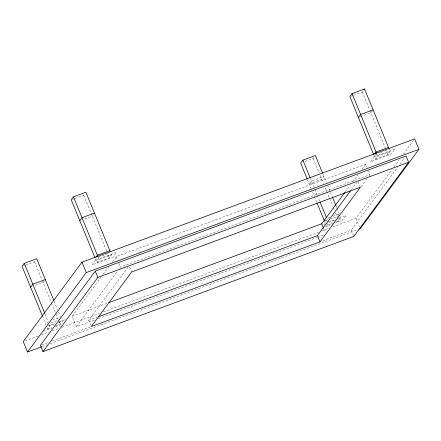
<?xml version="1.0" encoding="UTF-8"?>
<svg xmlns="http://www.w3.org/2000/svg" width="441" height="441" viewBox="0 0 441 441"><rect width="100%" height="100%" fill="white"/><g stroke="black" fill="none" stroke-linecap="round" stroke-linejoin="round"><path stroke-width="0.33" stroke-dasharray="2.21 1.65" d="M25.793 264.953L34.525 261.717L35.627 260.229M74.981 198.444L83.713 195.209L84.815 193.72M44.183 281.082L43.08 282.571L34.971 285.575M93.371 214.574L92.268 216.068L83.536 219.298M47.226 327.718L47.711 328.909L49.916 325.932L54.282 324.311M95.432 258.828L96.899 262.401L99.104 259.424L111.579 254.799L110.603 252.417M55.82 325.905L60.191 324.289L62.39 321.307L61.167 318.33M96.899 262.401L109.379 257.781L111.579 254.799M94.506 319.984L76.453 326.671L72.175 316.241L101.132 277.086M103.172 274.33L108.883 266.612M112.554 261.645L116.226 256.684L365.743 164.234L367 167.299M76.453 326.671L117.648 270.972M119.687 268.216L120.503 267.114L370.021 174.664L368.511 170.981M90.736 325.342L88.685 320.337L127.84 267.395M305.045 161.483L313.154 158.479L314.257 156.99M353.61 95.206L362.342 91.971L363.445 90.482M372.364 110.845L370.898 112.83L362.166 116.066M345.353 191.807L350.248 185.187M352.695 181.879L357.993 174.713M362.072 169.195L365.743 164.234M325 221.007L326.097 219.519M323.898 224.899L324.714 223.796M351.262 189.817L356.565 182.651M373.819 154.995L375.528 159.168L377.733 156.186L390.208 151.566L389.232 149.179M361.047 186.797L367.166 178.522M369.205 175.766L370.021 174.664M336.323 221.977L338.815 221.051L341.02 218.075L340.287 216.283M375.528 159.168L388.008 154.543L390.208 151.566M332.685 226.928L355.942 218.312L392.242 169.228M393.874 167.023L399.177 159.851M403.25 154.339L413.449 140.552M322.757 240.72L351.185 230.185L397.859 167.078M399.904 164.311L404.816 157.669M72.484 199.371L74.358 198.676M351.113 96.132L352.987 95.438M359.669 116.992L361.543 116.297M23.296 265.879L25.17 265.184M98.31 257.075L107.665 253.608L109.379 257.781M375.065 154.532L380.059 152.685M380.682 152.454L384.425 151.065M385.048 150.833L386.294 150.37L388.008 154.543M52.573 320.144L60.682 317.14M329.951 217.369L326.831 218.527L327.321 219.717M333.071 216.211L339.311 213.902L337.106 216.878L330.871 219.194M50.991 322.889L58.477 320.116M325.254 221.272L327.751 220.346M72.175 316.241L106.992 303.342M47.749 326.015L55.312 323.209M59.094 321.809L65.395 319.477M328.269 222.077L335.833 219.276M338.98 218.108L345.915 215.539L342.244 220.506L335.309 223.069M58.647 322.696L62.39 321.307M334.78 220.384L328.545 222.694L326.34 225.676L333.203 223.129M337.9 219.227L341.02 218.075M47.711 328.909L52.077 327.294M43.45 331.208L51.641 328.176M55.423 326.775L62.352 324.207M325.232 226.806L332.161 224.237M25.187 340.86L38.753 335.833M41.338 334.873L49.089 332.001M52.319 330.805L58.78 328.413M62.01 327.216L99.479 313.336M103.354 311.897L318.474 232.192M321.704 230.996L328.81 228.361M88.685 320.337L97.086 317.222M98.376 318.551L316.947 237.567M317.592 237.324L323.391 235.174M41.724 344.845L48.83 342.21M52.06 341.014L90.179 326.891M42.386 346.499L46.906 344.823M50.136 343.627L357.634 229.695M362.342 91.971L369.861 110.3M370.12 110.934L385.252 147.834M376.757 153.804L377.733 156.186M358.048 181.62L360.099 186.626M355.942 218.312L359.465 226.9M351.185 230.185L353.754 236.442M323.132 174.465L326.357 182.32M327.591 185.336L332.282 196.763M336.185 206.283L336.703 207.557M336.968 208.191L340.044 215.688M313.154 158.479L319.119 173.015M320.155 175.546L323.418 183.511M325.133 187.679L329.295 197.838M329.559 198.472L332.944 206.724M333.203 207.358L334.504 210.533M335.546 213.069L338.815 221.051M310.398 178.456L314.124 187.535M314.857 189.327L317.2 195.038M317.459 195.672L319.802 201.383M307.421 179.537L311.186 188.726M312.652 192.304L314.218 196.113M314.477 196.747L316.82 202.458M324.631 221.503L325.122 222.694M323.711 228.697L325.215 232.379M129.577 266.992L131.633 271.998M116.226 256.684L117.736 260.366M118.993 263.431L120.503 267.114M83.713 195.209L106.623 251.067M98.128 257.042L99.104 259.424M54.171 301.269L57.556 309.521M58.598 312.057L60.417 316.506M34.525 261.717L42.044 280.046M42.303 280.674L51.189 302.344M51.448 302.978L55.616 313.132M55.875 313.766L58.218 319.482M58.967 321.307L60.191 324.289M45.081 314.141L48.201 321.759L46.002 324.736L42.876 317.123M49.425 324.741L49.916 325.932M95.68 259.97L92.009 264.936L112.802 257.23L116.474 252.269L95.68 259.97M311.434 180.981L309.235 183.958L321.71 179.338L323.915 176.361L311.434 180.981M374.31 156.737L370.638 161.698L391.432 153.997L395.103 149.03L374.31 156.737"/><path stroke-width="0.66" d="M53.912 300.635L36.73 258.74L24.255 263.36L22.05 266.336L42.617 316.484M110.36 251.822L85.918 192.232L73.443 196.851L71.238 199.828L94.931 257.594M30.605 287.196L32.805 284.219L45.285 279.594M79.793 220.687L81.993 217.711L94.473 213.086M358.924 229.215L360.214 228.741L418.95 149.328L414.672 138.898L81.982 262.163L23.246 341.577L27.524 352.006L41.735 346.742M95.923 257.235L97.395 255.251L109.87 250.631M27.524 352.006L86.26 272.593L418.95 149.328M95.289 271.149L40.429 345.325L42.998 351.582L353.754 236.442L408.614 162.266L406.045 156.009L95.289 271.149L97.858 277.406L42.998 351.582M322.614 173.197L315.359 155.502L302.884 160.127L300.679 163.104L307.162 178.903M388.99 148.584L364.547 88.994L352.072 93.619L349.867 96.596L373.56 154.361M363.814 89.986L364.547 88.994M358.423 117.449L360.622 114.473L373.103 109.853M108.927 302.625L321.693 223.791L344.945 192.359M374.552 154.003L376.024 152.018L388.499 147.393M98.376 316.748L317.41 235.593L350.446 190.92M319.979 241.85L360.358 187.254L131.633 271.998L91.254 326.594L319.979 241.85L317.41 235.593M97.858 277.406L408.614 162.266M352.072 93.619L376.509 153.209M332.542 197.397L335.926 205.649M302.884 160.127L310.139 177.822M320.067 202.022L326.572 217.887M317.079 203.092L324.372 220.869M321.693 223.791L323.457 228.085M73.443 196.851L97.88 256.447M81.982 262.163L86.26 272.593M24.255 263.36L44.822 313.507"/></g></svg>
